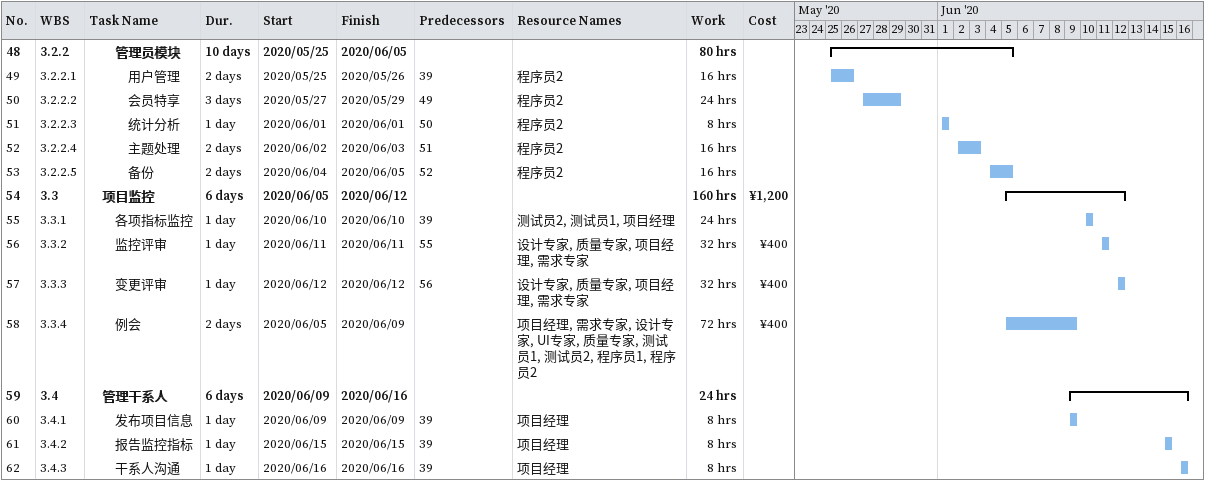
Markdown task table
| ID | WBS | Task | Duration | Start | Finish | Predecessors | Resources | Work (h) | Cost (¥) |
|---|---|---|---|---|---|---|---|---|---|
| 48 | 3.2.2 | **管理员模块** | 10d | 2020-05-25 | 2020-06-05 |  |  | 80 |  |
| 49 | 3.2.2.1 | 用户管理 | 2d | 2020-05-25 | 2020-05-26 | 39 | 程序员2 | 16 |  |
| 50 | 3.2.2.2 | 会员特享 | 3d | 2020-05-27 | 2020-05-29 | 49 | 程序员2 | 24 |  |
| 51 | 3.2.2.3 | 统计分析 | 1d | 2020-06-01 | 2020-06-01 | 50 | 程序员2 | 8 |  |
| 52 | 3.2.2.4 | 主题处理 | 2d | 2020-06-02 | 2020-06-03 | 51 | 程序员2 | 16 |  |
| 53 | 3.2.2.5 | 备份 | 2d | 2020-06-04 | 2020-06-05 | 52 | 程序员2 | 16 |  |
| 54 | 3.3 | **项目监控** | 6d | 2020-06-05 | 2020-06-12 |  |  | 160 | 1200 |
| 55 | 3.3.1 | 各项指标监控 | 1d | 2020-06-10 | 2020-06-10 | 39 | 测试员2, 测试员1, 项目经理 | 24 |  |
| 56 | 3.3.2 | 监控评审 | 1d | 2020-06-11 | 2020-06-11 | 55 | 设计专家, 质量专家, 项目经理, 需求专家 | 32 | 400 |
| 57 | 3.3.3 | 变更评审 | 1d | 2020-06-12 | 2020-06-12 | 56 | 设计专家, 质量专家, 项目经理, 需求专家 | 32 | 400 |
| 58 | 3.3.4 | 例会 | 2d | 2020-06-05 | 2020-06-09 |  | 项目经理, 需求专家, 设计专家, UI专家, 质量专家, 测试员1, 测试员2, 程序员1, 程序员2 | 72 | 400 |
| 59 | 3.4 | **管理干系人** | 6d | 2020-06-09 | 2020-06-16 |  |  | 24 |  |
| 60 | 3.4.1 | 发布项目信息 | 1d | 2020-06-09 | 2020-06-09 | 39 | 项目经理 | 8 |  |
| 61 | 3.4.2 | 报告监控指标 | 1d | 2020-06-15 | 2020-06-15 | 39 | 项目经理 | 8 |  |
| 62 | 3.4.3 | 干系人沟通 | 1d | 2020-06-16 | 2020-06-16 | 39 | 项目经理 | 8 |  |
